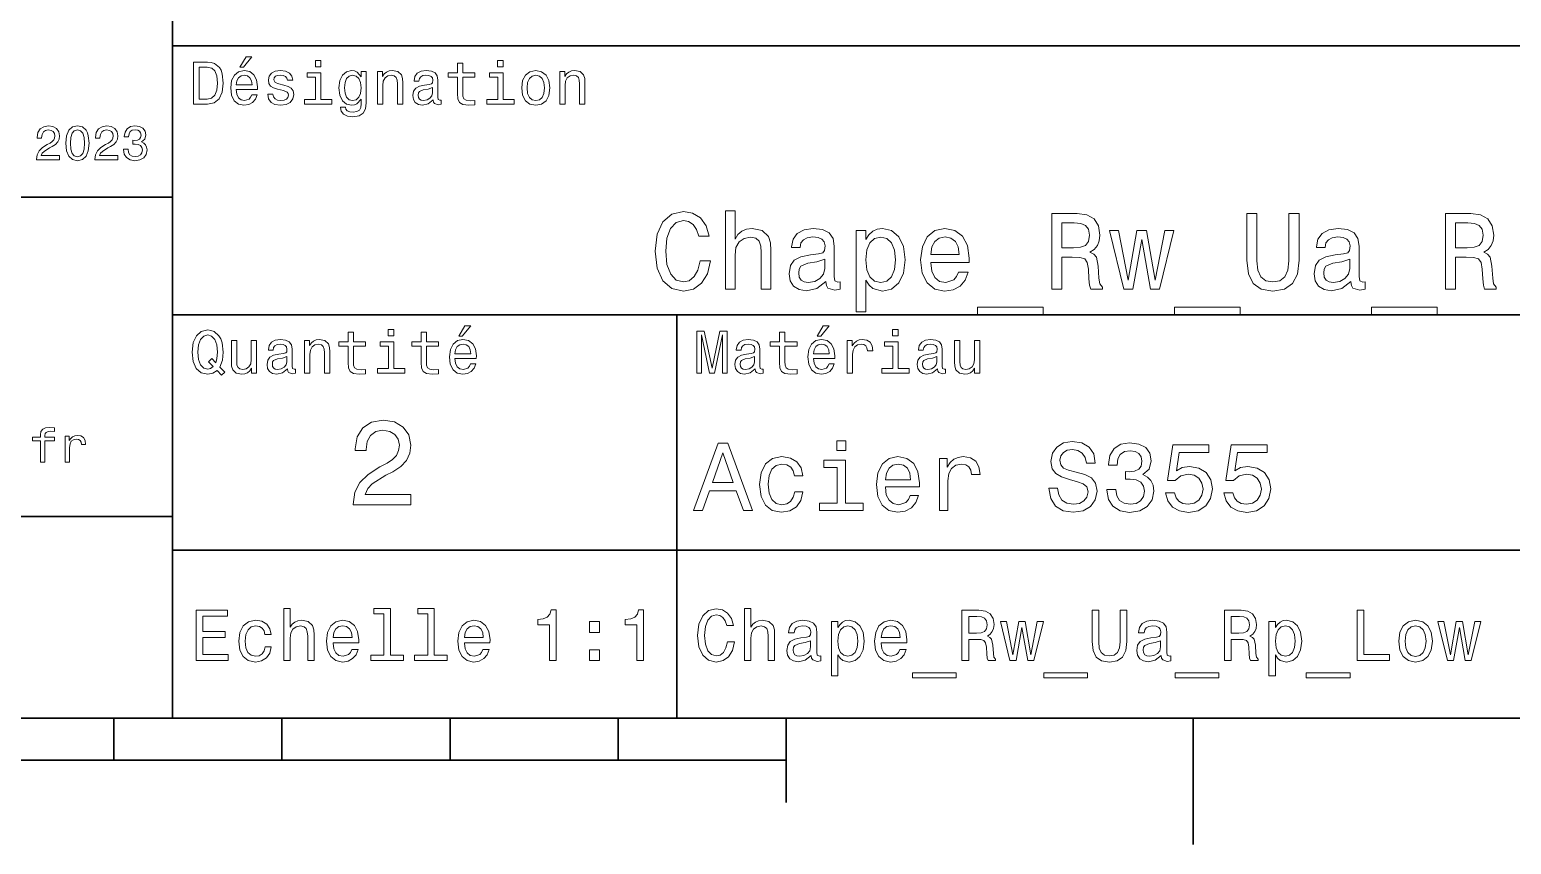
# Model space of a CAD drawing. Extents: x 0 to 297, y 0 to 210.
# Drawn here: x 153.5 to 241.6, y 2.5 to 51 of the extents above; entities that cross this region are included whole.
import ezdxf

# ---------------------------------------------------------------- set-up
doc = ezdxf.new("R2010")
doc.units = 0

msp = doc.modelspace()

# ---------------------------------------------------------------- linework, layer by layer
at = {"color": 7, "lineweight": 35}
for p, q in [((162, 10), (162, 70)), ((162, 50), (287, 50)), ((97, 41), (162, 41)), ((162, 34), (287, 34)), ((97, 22), (162, 22)), ((162, 20), (287, 20)), ((10, 10), (287, 10)), ((97, 10), (287, 10)), ((98.5, 7.5), (198.5, 7.5))]:
    msp.add_line(p, q, dxfattribs=at)
at = {"color": 7, "lineweight": 35, "ltscale": 0.35}
msp.add_line((192, 20), (192, 34), dxfattribs=at)
at = {"color": 7, "lineweight": 35, "ltscale": 0.25}
msp.add_line((192, 10), (192, 20), dxfattribs=at)
at = {"color": 7, "lineweight": 35, "ltscale": 0.0625}
for p, q in [((158.5, 10), (158.5, 7.5)), ((168.5, 10), (168.5, 7.5)), ((178.5, 10), (178.5, 7.5)), ((188.5, 10), (188.5, 7.5))]:
    msp.add_line(p, q, dxfattribs=at)
at = {"color": 7, "lineweight": 35, "ltscale": 0.125}
msp.add_line((198.5, 10), (198.5, 5), dxfattribs=at)
at = {"color": 7, "lineweight": 35, "ltscale": 0.1875}
msp.add_line((222.699997, 10), (222.699997, 2.5), dxfattribs=at)
at = {"color": 7, "lineweight": 13}
for points in [[(164.080688, 49.030979), (163.248566, 49.030979), (163.248566, 46.530979), (164.080688, 46.530979), (164.473343, 46.610229), (164.765137, 46.851585), (164.945251, 47.244236), (165.010086, 47.780979), (164.952454, 48.328529), (164.880402, 48.544666), (164.779541, 48.717579), (164.487747, 48.951729), (164.296829, 49.009365)], [(164.055481, 48.731987), (164.329254, 48.677952), (164.516571, 48.512245), (164.628235, 48.216858), (164.664261, 47.780979), (164.624634, 47.359509), (164.51297, 47.064121), (164.322052, 46.887608), (164.055481, 46.829971), (163.583572, 46.829971), (163.583572, 48.731987)], [(165.784576, 47.406338), (167.052597, 47.406338), (167.056198, 47.554035), (166.998566, 47.9683), (166.840057, 48.278099), (166.587891, 48.465416), (166.252884, 48.533859), (165.925079, 48.461815), (165.672913, 48.260086), (165.510803, 47.932278), (165.453171, 47.5), (165.507202, 47.056915), (165.669312, 46.732708), (165.917862, 46.530979), (166.242081, 46.462536), (166.523056, 46.509365), (166.753601, 46.631844), (166.922913, 46.826366), (167.020172, 47.085735), (166.706772, 47.085735), (166.641937, 46.941643), (166.548264, 46.833572), (166.281708, 46.747116), (166.07637, 46.786743), (165.921463, 46.912823), (165.820602, 47.118156), (165.784576, 47.395531)], [(166.004318, 48.728386), (166.216858, 48.728386), (166.717575, 49.340778), (166.364548, 49.340778)], [(168.623199, 47.658501), (168.317001, 47.730545), (168.090057, 47.8134), (168.014404, 47.982708), (168.036026, 48.101585), (168.111664, 48.188038), (168.234146, 48.242073), (168.41066, 48.263687), (168.579971, 48.242073), (168.713257, 48.177231), (168.799713, 48.079971), (168.835739, 47.950287), (169.145538, 47.950287), (169.145538, 47.957493), (169.091492, 48.191643), (168.943802, 48.375359), (168.713257, 48.490635), (168.41066, 48.533859), (168.104462, 48.490635), (167.881119, 48.371758), (167.740631, 48.195244), (167.697403, 47.971901), (167.729828, 47.755764), (167.830688, 47.604465), (167.996399, 47.496399), (168.237747, 47.42075), (168.590775, 47.334293), (168.806915, 47.244236), (168.864548, 47.172188), (168.886169, 47.064121), (168.853745, 46.930836), (168.767288, 46.829971), (168.626801, 46.765129), (168.439484, 46.743515), (168.241348, 46.765129), (168.09726, 46.840778), (168, 46.963257), (167.960373, 47.132565), (167.654175, 47.132565), (167.704605, 46.844379), (167.85231, 46.635445), (168.086456, 46.509365), (168.41066, 46.462536), (168.749283, 46.509365), (168.997833, 46.635445), (169.149139, 46.837173), (169.203171, 47.100143), (169.163544, 47.327087), (169.05188, 47.481987), (168.868149, 47.582851)], [(170.824203, 49.117435), (170.489197, 49.117435), (170.489197, 48.757202), (170.824203, 48.757202)], [(173.518738, 46.617435), (173.518738, 48.465416), (173.216141, 48.465416), (173.216141, 48.152016), (172.967575, 48.4366), (172.816284, 48.508644), (172.646973, 48.533859), (172.340775, 48.461815), (172.103027, 48.260086), (171.94812, 47.935879), (171.894089, 47.5), (171.94812, 47.060516), (172.103027, 46.736309), (172.340775, 46.530979), (172.646973, 46.462536), (172.819885, 46.487751), (172.963974, 46.552593), (173.216141, 46.826366), (173.216141, 46.552593), (173.187317, 46.336456), (173.108063, 46.181557), (172.956772, 46.091499), (172.729828, 46.059078), (172.531708, 46.080692), (172.391205, 46.134727), (172.30835, 46.228386), (172.283142, 46.354465), (171.976944, 46.354465), (171.976944, 46.340057), (172.023773, 46.109509), (172.167862, 45.9366), (172.398407, 45.824928), (172.711823, 45.785301), (173.086456, 45.839336), (173.335022, 45.990635), (173.47551, 46.253601)], [(174.181549, 46.530979), (174.498566, 46.530979), (174.498566, 47.647694), (174.530975, 47.903458), (174.635452, 48.090778), (174.797546, 48.206051), (175.013687, 48.249279), (175.1866, 48.213257), (175.294662, 48.115993), (175.348709, 47.953888), (175.366714, 47.737751), (175.366714, 46.530979), (175.683716, 46.530979), (175.683716, 47.802593), (175.669312, 48.058357), (175.604462, 48.270893), (175.391937, 48.465416), (175.060516, 48.533859), (174.876801, 48.508644), (174.721909, 48.440201), (174.588623, 48.324928), (174.484146, 48.170029), (174.484146, 48.465416), (174.181549, 48.465416)], [(177.499283, 46.783142), (177.499283, 46.772335), (177.517288, 46.649857), (177.57132, 46.5634), (177.798264, 46.494957), (177.974777, 46.523773), (177.974777, 46.76873), (177.899139, 46.757923), (177.798264, 46.804756), (177.780258, 46.948845), (177.780258, 47.950287), (177.73703, 48.206051), (177.610947, 48.386166), (177.391205, 48.494236), (177.081406, 48.533859), (176.778824, 48.490635), (176.555481, 48.368156), (176.414978, 48.177231), (176.368149, 47.925072), (176.368149, 47.903458), (176.65274, 47.903458), (176.677948, 48.054756), (176.757202, 48.162823), (176.886887, 48.227665), (177.070602, 48.25288), (177.247116, 48.234871), (177.373199, 48.180836), (177.448853, 48.087173), (177.47406, 47.957493), (177.459656, 47.806194), (177.402023, 47.730545), (177.257919, 47.694523), (176.987747, 47.665707), (176.677948, 47.600864), (176.458206, 47.485592), (176.328537, 47.305473), (176.28891, 47.038906), (176.324921, 46.801151), (176.4366, 46.624638), (176.616714, 46.512966), (176.86528, 46.473343), (177.200287, 46.548992)], [(178.943802, 48.130402), (178.943802, 47.161381), (178.965424, 46.84798), (179.066284, 46.631844), (179.268005, 46.505764), (179.610229, 46.462536), (179.984863, 46.480545), (179.984863, 46.754322), (179.71109, 46.732708), (179.46254, 46.761528), (179.329254, 46.851585), (179.271606, 47.00288), (179.260803, 47.215416), (179.260803, 48.130402), (179.984863, 48.130402), (179.984863, 48.400574), (179.260803, 48.400574), (179.260803, 48.966137), (178.943802, 48.966137), (178.943802, 48.400574), (178.396255, 48.400574), (178.396255, 48.130402)], [(181.667145, 49.117435), (181.332138, 49.117435), (181.332138, 48.757202), (181.667145, 48.757202)], [(182.762253, 47.496399), (182.819885, 47.056915), (182.985596, 46.732708), (183.248566, 46.530979), (183.601593, 46.462536), (183.951004, 46.530979), (184.213974, 46.729107), (184.379684, 47.053314), (184.440918, 47.496399), (184.379684, 47.935879), (184.213974, 48.263687), (183.951004, 48.461815), (183.601593, 48.533859), (183.248566, 48.461815), (182.985596, 48.260086), (182.819885, 47.935879)], [(185.024506, 46.530979), (185.341492, 46.530979), (185.341492, 47.647694), (185.373917, 47.903458), (185.478394, 48.090778), (185.640488, 48.206051), (185.856628, 48.249279), (186.029541, 48.213257), (186.137604, 48.115993), (186.19165, 47.953888), (186.209656, 47.737751), (186.209656, 46.530979), (186.526657, 46.530979), (186.526657, 47.802593), (186.512253, 48.058357), (186.447403, 48.270893), (186.234879, 48.465416), (185.903458, 48.533859), (185.719742, 48.508644), (185.56485, 48.440201), (185.431564, 48.324928), (185.327087, 48.170029), (185.327087, 48.465416), (185.024506, 48.465416)], [(165.784576, 47.672909), (165.824203, 47.921471), (165.921463, 48.105186), (166.069168, 48.216858), (166.263687, 48.256485), (166.454605, 48.216858), (166.60231, 48.105186), (166.692368, 47.921471), (166.724777, 47.672909)], [(170.8134, 46.79755), (170.8134, 48.400574), (169.999283, 48.400574), (169.999283, 48.130402), (170.496399, 48.130402), (170.496399, 46.79755), (169.847977, 46.79755), (169.847977, 46.530979), (171.469025, 46.530979), (171.469025, 46.79755)], [(172.221909, 47.5), (172.254318, 47.820606), (172.351593, 48.058357), (172.502884, 48.198845), (172.704605, 48.249279), (172.917145, 48.198845), (173.075653, 48.058357), (173.172913, 47.820606), (173.208939, 47.5), (173.172913, 47.172188), (173.075653, 46.938038), (172.917145, 46.793949), (172.704605, 46.747116), (172.502884, 46.793949), (172.351593, 46.938038), (172.254318, 47.175793)], [(181.656342, 46.79755), (181.656342, 48.400574), (180.842224, 48.400574), (180.842224, 48.130402), (181.33934, 48.130402), (181.33934, 46.79755), (180.690918, 46.79755), (180.690918, 46.530979), (182.311966, 46.530979), (182.311966, 46.79755)], [(183.086456, 47.5), (183.118881, 47.824207), (183.219742, 48.058357), (183.381851, 48.20245), (183.601593, 48.25288), (183.817719, 48.20245), (183.979828, 48.061958), (184.080688, 47.824207), (184.116714, 47.5), (184.080688, 47.172188), (183.979828, 46.934437), (183.817719, 46.790344), (183.601593, 46.743515), (183.381851, 46.790344), (183.219742, 46.934437), (183.118881, 47.172188)], [(177.463257, 47.208214), (177.420029, 47.020893), (177.304749, 46.876801), (177.131851, 46.783142), (176.919312, 46.750721), (176.782425, 46.76873), (176.68515, 46.826366), (176.623917, 46.927231), (176.605911, 47.067722), (176.620316, 47.193802), (176.677948, 47.283859), (176.908508, 47.384727), (177.200287, 47.427952), (177.463257, 47.514408)], [(153.899139, 43.224785), (155.273773, 43.224785), (155.273773, 43.472622), (154.187317, 43.472622), (154.247849, 43.60807), (154.351593, 43.720463), (154.671478, 43.925072), (154.841507, 44.011528), (155.031708, 44.135448), (155.167145, 44.279541), (155.244965, 44.44957), (155.273773, 44.642651), (155.224792, 44.884727), (155.08934, 45.074928), (154.881851, 45.195965), (154.613831, 45.239193), (154.337173, 45.190201), (154.126801, 45.054756), (153.991364, 44.838619), (153.945251, 44.553314), (153.945251, 44.51297), (154.207504, 44.51297), (154.207504, 44.536022), (154.233429, 44.731991), (154.311249, 44.876083), (154.435165, 44.9683), (154.599426, 45), (154.766571, 44.971184), (154.890488, 44.899136), (154.971191, 44.786743), (155, 44.645535), (154.979828, 44.51297), (154.925079, 44.400578), (154.832855, 44.302593), (154.706055, 44.216141), (154.536026, 44.12392), (154.253601, 43.945248), (154.054764, 43.755043), (153.9366, 43.524498), (153.899139, 43.233429)], [(155.642654, 44.201729), (155.685883, 43.749279), (155.821335, 43.426514), (156.037476, 43.230549), (156.337173, 43.167149), (156.634003, 43.230549), (156.850143, 43.426514), (156.982712, 43.749279), (157.028824, 44.201729), (156.982712, 44.651299), (156.927963, 44.829971), (156.850143, 44.976948), (156.634003, 45.172913), (156.337173, 45.239193), (156.037476, 45.172913), (155.821335, 44.974064), (155.685883, 44.651299)], [(155.919312, 44.201729), (155.942368, 44.550434), (156.01442, 44.801155), (156.144104, 44.948128), (156.337173, 45), (156.527374, 44.948128), (156.657059, 44.801155), (156.729111, 44.550434), (156.752167, 44.201729), (156.729111, 43.850143), (156.657059, 43.599426), (156.527374, 43.45245), (156.337173, 43.403458), (156.144104, 43.45245), (156.01442, 43.599426), (155.942368, 43.850143)], [(157.368881, 43.224785), (158.743515, 43.224785), (158.743515, 43.472622), (157.657059, 43.472622), (157.71759, 43.60807), (157.821335, 43.720463), (158.14122, 43.925072), (158.311249, 44.011528), (158.50145, 44.135448), (158.636887, 44.279541), (158.714706, 44.44957), (158.743515, 44.642651), (158.694534, 44.884727), (158.559082, 45.074928), (158.351593, 45.195965), (158.083572, 45.239193), (157.806915, 45.190201), (157.596542, 45.054756), (157.461105, 44.838619), (157.414993, 44.553314), (157.414993, 44.51297), (157.677231, 44.51297), (157.677231, 44.536022), (157.703171, 44.731991), (157.780991, 44.876083), (157.904907, 44.9683), (158.069168, 45), (158.236313, 44.971184), (158.360229, 44.899136), (158.440918, 44.786743), (158.469742, 44.645535), (158.44957, 44.51297), (158.394821, 44.400578), (158.302597, 44.302593), (158.175797, 44.216141), (158.005768, 44.12392), (157.723343, 43.945248), (157.524506, 43.755043), (157.406342, 43.524498), (157.368881, 43.233429)], [(159.080688, 43.853027), (159.080688, 43.832855), (159.126801, 43.556198), (159.262253, 43.348705), (159.47551, 43.216141), (159.757935, 43.167149), (160.057648, 43.216141), (160.282425, 43.342941), (160.426514, 43.54467), (160.478394, 43.804035), (160.455338, 43.974064), (160.391937, 44.112392), (160.288193, 44.219021), (160.149857, 44.296829), (160.337173, 44.45245), (160.403458, 44.700291), (160.360229, 44.925072), (160.236313, 45.0951), (160.034592, 45.201729), (159.757935, 45.239193), (159.498566, 45.193085), (159.299713, 45.066284), (159.170029, 44.864555), (159.126801, 44.596542), (159.126801, 44.57637), (159.383286, 44.57637), (159.406342, 44.760807), (159.481277, 44.893372), (159.60231, 44.974064), (159.772339, 45.002884), (159.922195, 44.979828), (160.031708, 44.919308), (160.097992, 44.821327), (160.123917, 44.688763), (160.097992, 44.54755), (160.028824, 44.45245), (159.907776, 44.394814), (159.743515, 44.377522), (159.631134, 44.380405), (159.631134, 44.15274), (159.772339, 44.158501), (159.953888, 44.132565), (160.08934, 44.0634), (160.170029, 43.951008), (160.198853, 43.804035), (160.167145, 43.63689), (160.083572, 43.51297), (159.951019, 43.435158), (159.775223, 43.409222), (159.593658, 43.438042), (159.46109, 43.524498), (159.377533, 43.662827), (159.345825, 43.853027)], [(193.371048, 37.203171), (193.241364, 36.658501), (193.02739, 36.269451), (192.729111, 36.029537), (192.378967, 35.951729), (191.957504, 36.068443), (191.626801, 36.418587), (191.406342, 36.989193), (191.335022, 37.780258), (191.406342, 38.564842), (191.620316, 39.14193), (191.951019, 39.492073), (192.378967, 39.615273), (192.690201, 39.55043), (192.956055, 39.368874), (193.163544, 39.077087), (193.306198, 38.675072), (193.922195, 38.675072), (193.727676, 39.291065), (193.390488, 39.757923), (192.930115, 40.049709), (192.378967, 40.153458), (191.69165, 39.991352), (191.166428, 39.537464), (190.829254, 38.791786), (190.71254, 37.780258), (190.829254, 36.76873), (191.166428, 36.023052), (191.69165, 35.562679), (192.378967, 35.407059), (192.981995, 35.530258), (193.468307, 35.873917), (193.811966, 36.438038), (193.993515, 37.203171)], [(194.881851, 35.530258), (195.452454, 35.530258), (195.452454, 37.540344), (195.510818, 38.000721), (195.698853, 38.337894), (195.990646, 38.545387), (196.379684, 38.623199), (196.690933, 38.558357), (196.885452, 38.383286), (196.982712, 38.091499), (197.015137, 37.70245), (197.015137, 35.530258), (197.585739, 35.530258), (197.585739, 37.819164), (197.559799, 38.279537), (197.443085, 38.662102), (197.060516, 39.012245), (196.463989, 39.135445), (196.139771, 39.090057), (195.860962, 38.966858), (195.627533, 38.772331), (195.452454, 38.506485), (195.452454, 40.185879), (194.881851, 40.185879)], [(214.295395, 35.530258), (214.898422, 35.530258), (214.898422, 37.430115), (215.51442, 37.430115), (215.968307, 37.41066), (216.253601, 37.319885), (216.409225, 37.105907), (216.474075, 36.723343), (216.506485, 36.139767), (216.545395, 35.757202), (216.623199, 35.530258), (217.304047, 35.530258), (217.304047, 35.653458), (217.154907, 35.835014), (217.103027, 36.172188), (217.057648, 36.898415), (216.947418, 37.4366), (216.798279, 37.605186), (216.56485, 37.728386), (216.824219, 37.890488), (217.005768, 38.117435), (217.122482, 38.402737), (217.161392, 38.746395), (217.070618, 39.291065), (216.811249, 39.699566), (216.383286, 39.945965), (215.799713, 40.030258), (214.295395, 40.030258)], [(225.902023, 37.242073), (225.992798, 36.431557), (226.278107, 35.854465), (226.757935, 35.523773), (227.451736, 35.407059), (228.139053, 35.523773), (228.618881, 35.854465), (228.904175, 36.425072), (229.00145, 37.242073), (229.00145, 40.030258), (228.398422, 40.030258), (228.398422, 37.209652), (228.340057, 36.658501), (228.164993, 36.262966), (227.866714, 36.029537), (227.451736, 35.951729), (227.023773, 36.029537), (226.72551, 36.262966), (226.550446, 36.652016), (226.498566, 37.209652), (226.498566, 40.030258), (225.902023, 40.030258)], [(237.716141, 35.530258), (238.319168, 35.530258), (238.319168, 37.430115), (238.935165, 37.430115), (239.389053, 37.41066), (239.674347, 37.319885), (239.829971, 37.105907), (239.894806, 36.723343), (239.927231, 36.139767), (239.966141, 35.757202), (240.043945, 35.530258), (240.724792, 35.530258), (240.724792, 35.653458), (240.575653, 35.835014), (240.523773, 36.172188), (240.478394, 36.898415), (240.368164, 37.4366), (240.219025, 37.605186), (239.985596, 37.728386), (240.244965, 37.890488), (240.426514, 38.117435), (240.543228, 38.402737), (240.582138, 38.746395), (240.491364, 39.291065), (240.231995, 39.699566), (239.804031, 39.945965), (239.220459, 40.030258), (237.716141, 40.030258)], [(200.85376, 35.98415), (200.85376, 35.964695), (200.886169, 35.744236), (200.983429, 35.588615), (201.391937, 35.465416), (201.709656, 35.517288), (201.709656, 35.958214), (201.573486, 35.938759), (201.391937, 36.023052), (201.359512, 36.282421), (201.359512, 38.085014), (201.281708, 38.545387), (201.054764, 38.869595), (200.659225, 39.064121), (200.101593, 39.135445), (199.556915, 39.057636), (199.154907, 38.837173), (198.902023, 38.493515), (198.817734, 38.039623), (198.817734, 38.000721), (199.329971, 38.000721), (199.375366, 38.273052), (199.518021, 38.467579), (199.75145, 38.584293), (200.082138, 38.629681), (200.399857, 38.59726), (200.626801, 38.5), (200.76297, 38.331409), (200.808365, 38.09798), (200.782425, 37.825645), (200.67868, 37.68948), (200.419312, 37.624638), (199.932999, 37.572765), (199.375366, 37.456051), (198.979828, 37.248558), (198.746399, 36.924351), (198.675079, 36.444523), (198.739914, 36.016571), (198.940933, 35.698845), (199.265137, 35.497837), (199.71254, 35.426514), (200.315567, 35.562679)], [(203.226944, 38.474064), (203.226944, 39.012245), (202.656342, 39.012245), (202.656342, 34.181557), (203.226944, 34.181557), (203.226944, 36.061958), (203.427963, 35.757202), (203.654907, 35.556194), (204.22551, 35.407059), (204.770172, 35.530258), (205.198135, 35.899857), (205.476944, 36.483429), (205.580704, 37.274494), (205.476944, 38.059078), (205.198135, 38.642651), (204.770172, 39.005764), (204.22551, 39.135445), (203.914276, 39.096542), (203.648422, 38.973343), (203.421478, 38.76585)], [(207.091507, 37.105907), (209.373932, 37.105907), (209.380402, 37.371758), (209.276657, 38.117435), (208.991364, 38.675072), (208.537476, 39.012245), (207.934448, 39.135445), (207.344391, 39.005764), (206.890503, 38.642651), (206.598709, 38.052593), (206.494965, 37.274494), (206.592224, 36.476944), (206.884018, 35.893372), (207.331421, 35.530258), (207.914993, 35.407059), (208.420761, 35.491352), (208.835739, 35.711815), (209.140503, 36.061958), (209.315567, 36.528816), (208.75145, 36.528816), (208.634735, 36.269451), (208.466141, 36.074928), (207.986313, 35.919308), (207.616714, 35.990631), (207.337906, 36.217579), (207.156342, 36.587173), (207.091507, 37.086452)], [(215.631134, 39.479107), (216.026657, 39.440201), (216.305481, 39.317001), (216.48056, 39.090057), (216.53891, 38.733429), (216.474075, 38.357346), (216.298996, 38.130402), (216.000732, 38.013687), (215.592224, 37.981266), (214.898422, 37.981266), (214.898422, 39.479107)], [(219.126083, 35.530258), (219.644821, 38.48703), (220.163544, 35.530258), (220.708221, 35.530258), (221.564133, 39.012245), (221.01297, 39.012245), (220.435883, 36.055473), (219.92363, 39.012245), (219.359512, 39.012245), (218.84726, 36.055473), (218.270172, 39.012245), (217.72551, 39.012245), (218.581421, 35.530258)], [(232.081421, 35.98415), (232.081421, 35.964695), (232.113831, 35.744236), (232.21109, 35.588615), (232.619598, 35.465416), (232.937317, 35.517288), (232.937317, 35.958214), (232.801147, 35.938759), (232.619598, 36.023052), (232.587173, 36.282421), (232.587173, 38.085014), (232.509369, 38.545387), (232.282425, 38.869595), (231.886887, 39.064121), (231.329254, 39.135445), (230.784576, 39.057636), (230.382568, 38.837173), (230.129684, 38.493515), (230.045395, 38.039623), (230.045395, 38.000721), (230.557648, 38.000721), (230.603027, 38.273052), (230.745682, 38.467579), (230.979111, 38.584293), (231.309799, 38.629681), (231.627533, 38.59726), (231.854462, 38.5), (231.990631, 38.331409), (232.036026, 38.09798), (232.010086, 37.825645), (231.906342, 37.68948), (231.646973, 37.624638), (231.160675, 37.572765), (230.603027, 37.456051), (230.207489, 37.248558), (229.97406, 36.924351), (229.90274, 36.444523), (229.96759, 36.016571), (230.168594, 35.698845), (230.492798, 35.497837), (230.940201, 35.426514), (231.543228, 35.562679)], [(239.05188, 39.479107), (239.447403, 39.440201), (239.726227, 39.317001), (239.901306, 39.090057), (239.959656, 38.733429), (239.894806, 38.357346), (239.719742, 38.130402), (239.421478, 38.013687), (239.01297, 37.981266), (238.319168, 37.981266), (238.319168, 39.479107)], [(204.12825, 35.919308), (203.745682, 36.003601), (203.466858, 36.262966), (203.291794, 36.684437), (203.233429, 37.274494), (203.291794, 37.858067), (203.466858, 38.279537), (203.745682, 38.532421), (204.12825, 38.623199), (204.478394, 38.532421), (204.757202, 38.273052), (204.932281, 37.851585), (204.997131, 37.274494), (204.932281, 36.690922), (204.757202, 36.262966), (204.478394, 36.003601)], [(207.091507, 37.585735), (207.162827, 38.033138), (207.337906, 38.363831), (207.60376, 38.564842), (207.953888, 38.636166), (208.297562, 38.564842), (208.5634, 38.363831), (208.72551, 38.033138), (208.783875, 37.585735)], [(200.78891, 36.749279), (200.711105, 36.412102), (200.503601, 36.152737), (200.192368, 35.98415), (199.809799, 35.925793), (199.5634, 35.958214), (199.388336, 36.061958), (199.278107, 36.243515), (199.245682, 36.496395), (199.271622, 36.723343), (199.375366, 36.885445), (199.790344, 37.067001), (200.315567, 37.14481), (200.78891, 37.30043)], [(232.016571, 36.749279), (231.938766, 36.412102), (231.731262, 36.152737), (231.420029, 35.98415), (231.037476, 35.925793), (230.791077, 35.958214), (230.615997, 36.061958), (230.505768, 36.243515), (230.473343, 36.496395), (230.499283, 36.723343), (230.603027, 36.885445), (231.018005, 37.067001), (231.543228, 37.14481), (232.016571, 37.30043)], [(209.886169, 34.453888), (209.886169, 34), (213.789627, 34), (213.789627, 34.453888)], [(221.596542, 34.453888), (221.596542, 34), (225.5, 34), (225.5, 34.453888)], [(233.306915, 34.453888), (233.306915, 34), (237.210373, 34), (237.210373, 34.453888)], [(164.642654, 30.685879), (164.916428, 30.401297), (165.107346, 30.592218), (164.811966, 30.894812), (164.963257, 31.305475), (165.010086, 31.780979), (164.941635, 32.339336), (164.862396, 32.56628), (164.757919, 32.753601), (164.46254, 33.009365), (164.282425, 33.074207), (164.08429, 33.099422), (163.702454, 33.009365), (163.41066, 32.757202), (163.223343, 32.342937), (163.158508, 31.780979), (163.223343, 31.219019), (163.407059, 30.804754), (163.698853, 30.54899), (164.08429, 30.462536), (164.39769, 30.520172)], [(164.41571, 30.916426), (164.260803, 30.801151), (164.08429, 30.765129), (163.850143, 30.829971), (163.666428, 31.024494), (163.543945, 31.341497), (163.504318, 31.780979), (163.543945, 32.216858), (163.662827, 32.537464), (163.846542, 32.731987), (164.08429, 32.80043), (164.318451, 32.731987), (164.502167, 32.533859), (164.621033, 32.213257), (164.664261, 31.780979), (164.631851, 31.40634), (164.5634, 31.150576), (164.329254, 31.395533), (164.13472, 31.211815)], [(172.438034, 32.130402), (172.438034, 31.161383), (172.459656, 30.847982), (172.560516, 30.631844), (172.762253, 30.505762), (173.104462, 30.462536), (173.479111, 30.480547), (173.479111, 30.754322), (173.205338, 30.732708), (172.956772, 30.761526), (172.823486, 30.851583), (172.765854, 31.002882), (172.755035, 31.215418), (172.755035, 32.130402), (173.479111, 32.130402), (173.479111, 32.400574), (172.755035, 32.400574), (172.755035, 32.966137), (172.438034, 32.966137), (172.438034, 32.400574), (171.890488, 32.400574), (171.890488, 32.130402)], [(175.161377, 33.117435), (174.82637, 33.117435), (174.82637, 32.757202), (175.161377, 32.757202)], [(176.775223, 32.130402), (176.775223, 31.161383), (176.796829, 30.847982), (176.89769, 30.631844), (177.099426, 30.505762), (177.44165, 30.462536), (177.816284, 30.480547), (177.816284, 30.754322), (177.542511, 30.732708), (177.293945, 30.761526), (177.16066, 30.851583), (177.103027, 31.002882), (177.092224, 31.215418), (177.092224, 32.130402), (177.816284, 32.130402), (177.816284, 32.400574), (177.092224, 32.400574), (177.092224, 32.966137), (176.775223, 32.966137), (176.775223, 32.400574), (176.227661, 32.400574), (176.227661, 32.130402)], [(179.015854, 32.728386), (179.228394, 32.728386), (179.729111, 33.340778), (179.376083, 33.340778)], [(193.183716, 30.530979), (193.46109, 30.530979), (193.46109, 32.80043), (193.929398, 30.530979), (194.239197, 30.530979), (194.703888, 32.80043), (194.703888, 30.530979), (194.984863, 30.530979), (194.984863, 33.030979), (194.545395, 33.030979), (194.08429, 30.826368), (193.626801, 33.030979), (193.183716, 33.030979)], [(198.100861, 32.130402), (198.100861, 31.161383), (198.122482, 30.847982), (198.223343, 30.631844), (198.425079, 30.505762), (198.767288, 30.462536), (199.141937, 30.480547), (199.141937, 30.754322), (198.868149, 30.732708), (198.619598, 30.761526), (198.486313, 30.851583), (198.42868, 31.002882), (198.417862, 31.215418), (198.417862, 32.130402), (199.141937, 32.130402), (199.141937, 32.400574), (198.417862, 32.400574), (198.417862, 32.966137), (198.100861, 32.966137), (198.100861, 32.400574), (197.553314, 32.400574), (197.553314, 32.130402)], [(200.341492, 32.728386), (200.554031, 32.728386), (201.054749, 33.340778), (200.701736, 33.340778)], [(205.161377, 33.117435), (204.82637, 33.117435), (204.82637, 32.757202), (205.161377, 32.757202)], [(166.998566, 32.465416), (166.681549, 32.465416), (166.681549, 31.348703), (166.645538, 31.089336), (166.541061, 30.902016), (166.378967, 30.786743), (166.166428, 30.750719), (165.997116, 30.779539), (165.889053, 30.865993), (165.827805, 31.013687), (165.8134, 31.222622), (165.8134, 32.465416), (165.496399, 32.465416), (165.496399, 31.193804), (165.507202, 30.93804), (165.575653, 30.725504), (165.784576, 30.530979), (166.119598, 30.462536), (166.299713, 30.487751), (166.454605, 30.552593), (166.587891, 30.664265), (166.695969, 30.826368), (166.695969, 30.530979), (166.998566, 30.530979)], [(168.824921, 30.78314), (168.824921, 30.772333), (168.842941, 30.649855), (168.896973, 30.5634), (169.123917, 30.494957), (169.30043, 30.523775), (169.30043, 30.768732), (169.224777, 30.757925), (169.123917, 30.804754), (169.105911, 30.948847), (169.105911, 31.950287), (169.062683, 32.206051), (168.9366, 32.386166), (168.716858, 32.494236), (168.407059, 32.533859), (168.104462, 32.490635), (167.881119, 32.368156), (167.740631, 32.177231), (167.693802, 31.925072), (167.693802, 31.903458), (167.978394, 31.903458), (168.003601, 32.054756), (168.082855, 32.162823), (168.21254, 32.227665), (168.396255, 32.25288), (168.572769, 32.234871), (168.698853, 32.180836), (168.77449, 32.087173), (168.799713, 31.957493), (168.785309, 31.806194), (168.727661, 31.730547), (168.583572, 31.694523), (168.3134, 31.665705), (168.003601, 31.600864), (167.783859, 31.48559), (167.654175, 31.305475), (167.614548, 31.038904), (167.650574, 30.801151), (167.762253, 30.62464), (167.942368, 30.512968), (168.190918, 30.473343), (168.52594, 30.54899)], [(169.844376, 30.530979), (170.161377, 30.530979), (170.161377, 31.647694), (170.193802, 31.903458), (170.298279, 32.090778), (170.460373, 32.206051), (170.676514, 32.249279), (170.849426, 32.213257), (170.957489, 32.115993), (171.011536, 31.95389), (171.029541, 31.737751), (171.029541, 30.530979), (171.346542, 30.530979), (171.346542, 31.802593), (171.332138, 32.058357), (171.267288, 32.270893), (171.054749, 32.465416), (170.723343, 32.533859), (170.539627, 32.508644), (170.38472, 32.440201), (170.251434, 32.324928), (170.146973, 32.170029), (170.146973, 32.465416), (169.844376, 32.465416)], [(175.150574, 30.79755), (175.150574, 32.400574), (174.336456, 32.400574), (174.336456, 32.130402), (174.833572, 32.130402), (174.833572, 30.79755), (174.185165, 30.79755), (174.185165, 30.530979), (175.806198, 30.530979), (175.806198, 30.79755)], [(178.796112, 31.40634), (180.064117, 31.40634), (180.067719, 31.554033), (180.010086, 31.9683), (179.851593, 32.278099), (179.599426, 32.465416), (179.264404, 32.533859), (178.9366, 32.461815), (178.684433, 32.260086), (178.522339, 31.932276), (178.464691, 31.5), (178.518738, 31.056915), (178.680832, 30.732708), (178.929398, 30.530979), (179.253601, 30.462536), (179.534576, 30.509365), (179.765137, 30.631844), (179.934433, 30.826368), (180.031708, 31.085733), (179.718292, 31.085733), (179.653458, 30.941643), (179.559799, 30.833572), (179.293228, 30.747118), (179.087891, 30.786743), (178.932999, 30.912823), (178.832138, 31.118155), (178.796112, 31.395533)], [(178.796112, 31.672911), (178.835739, 31.921469), (178.932999, 32.105186), (179.080688, 32.216858), (179.275208, 32.256485), (179.466141, 32.216858), (179.613831, 32.105186), (179.703888, 31.921469), (179.736313, 31.672911)], [(196.656342, 30.78314), (196.656342, 30.772333), (196.674347, 30.649855), (196.728394, 30.5634), (196.955338, 30.494957), (197.131851, 30.523775), (197.131851, 30.768732), (197.056198, 30.757925), (196.955338, 30.804754), (196.937317, 30.948847), (196.937317, 31.950287), (196.894089, 32.206051), (196.768005, 32.386166), (196.548264, 32.494236), (196.23848, 32.533859), (195.935883, 32.490635), (195.71254, 32.368156), (195.572052, 32.177231), (195.525223, 31.925072), (195.525223, 31.903458), (195.809799, 31.903458), (195.835022, 32.054756), (195.914261, 32.162823), (196.043945, 32.227665), (196.227661, 32.25288), (196.404175, 32.234871), (196.530258, 32.180836), (196.605911, 32.087173), (196.631119, 31.957493), (196.616714, 31.806194), (196.559082, 31.730547), (196.414978, 31.694523), (196.144806, 31.665705), (195.835022, 31.600864), (195.61528, 31.48559), (195.485596, 31.305475), (195.445969, 31.038904), (195.481995, 30.801151), (195.593658, 30.62464), (195.773773, 30.512968), (196.022339, 30.473343), (196.357346, 30.54899)], [(200.121765, 31.40634), (201.389771, 31.40634), (201.393372, 31.554033), (201.335739, 31.9683), (201.177231, 32.278099), (200.925079, 32.465416), (200.590057, 32.533859), (200.262253, 32.461815), (200.010086, 32.260086), (199.847977, 31.932276), (199.790344, 31.5), (199.844376, 31.056915), (200.006485, 30.732708), (200.255051, 30.530979), (200.579254, 30.462536), (200.860229, 30.509365), (201.090775, 30.631844), (201.260086, 30.826368), (201.357346, 31.085733), (201.043945, 31.085733), (200.979111, 30.941643), (200.885452, 30.833572), (200.618881, 30.747118), (200.413544, 30.786743), (200.258652, 30.912823), (200.157776, 31.118155), (200.121765, 31.395533)], [(200.121765, 31.672911), (200.161377, 31.921469), (200.258652, 32.105186), (200.406342, 32.216858), (200.600861, 32.256485), (200.791794, 32.216858), (200.939484, 32.105186), (201.029541, 31.921469), (201.061966, 31.672911)], [(202.131851, 30.530979), (202.448853, 30.530979), (202.448853, 31.636887), (202.481262, 31.903458), (202.578537, 32.094379), (202.73703, 32.209652), (202.94957, 32.249279), (203.108063, 32.224064), (203.226944, 32.152016), (203.298996, 32.029537), (203.324203, 31.863832), (203.644806, 31.863832), (203.601593, 32.155621), (203.482712, 32.364552), (203.284576, 32.490635), (203.014404, 32.533859), (202.830688, 32.505043), (202.672195, 32.432995), (202.531708, 32.310516), (202.420029, 32.144814), (202.420029, 32.465416), (202.131851, 32.465416)], [(205.150574, 30.79755), (205.150574, 32.400574), (204.336456, 32.400574), (204.336456, 32.130402), (204.833572, 32.130402), (204.833572, 30.79755), (204.185165, 30.79755), (204.185165, 30.530979), (205.806198, 30.530979), (205.806198, 30.79755)], [(207.499283, 30.78314), (207.499283, 30.772333), (207.517288, 30.649855), (207.57132, 30.5634), (207.798264, 30.494957), (207.974777, 30.523775), (207.974777, 30.768732), (207.899139, 30.757925), (207.798264, 30.804754), (207.780258, 30.948847), (207.780258, 31.950287), (207.73703, 32.206051), (207.610947, 32.386166), (207.391205, 32.494236), (207.081406, 32.533859), (206.778824, 32.490635), (206.555481, 32.368156), (206.414978, 32.177231), (206.368149, 31.925072), (206.368149, 31.903458), (206.65274, 31.903458), (206.677948, 32.054756), (206.757202, 32.162823), (206.886887, 32.227665), (207.070602, 32.25288), (207.247116, 32.234871), (207.373199, 32.180836), (207.448853, 32.087173), (207.47406, 31.957493), (207.459656, 31.806194), (207.402023, 31.730547), (207.257919, 31.694523), (206.987747, 31.665705), (206.677948, 31.600864), (206.458206, 31.48559), (206.328537, 31.305475), (206.28891, 31.038904), (206.324921, 30.801151), (206.4366, 30.62464), (206.616714, 30.512968), (206.86528, 30.473343), (207.200287, 30.54899)], [(210.010086, 32.465416), (209.693085, 32.465416), (209.693085, 31.348703), (209.657059, 31.089336), (209.552597, 30.902016), (209.390488, 30.786743), (209.177948, 30.750719), (209.008636, 30.779539), (208.900574, 30.865993), (208.83934, 31.013687), (208.824921, 31.222622), (208.824921, 32.465416), (208.507919, 32.465416), (208.507919, 31.193804), (208.518738, 30.93804), (208.587173, 30.725504), (208.796112, 30.530979), (209.131119, 30.462536), (209.311234, 30.487751), (209.466141, 30.552593), (209.599426, 30.664265), (209.707489, 30.826368), (209.707489, 30.530979), (210.010086, 30.530979)], [(168.78891, 31.208212), (168.745682, 31.020893), (168.630402, 30.876801), (168.457489, 30.78314), (168.244965, 30.750719), (168.108063, 30.768732), (168.010803, 30.826368), (167.94957, 30.927233), (167.931549, 31.067722), (167.945969, 31.193804), (168.003601, 31.283861), (168.234146, 31.384726), (168.52594, 31.427954), (168.78891, 31.514408)], [(196.620316, 31.208212), (196.577087, 31.020893), (196.461823, 30.876801), (196.28891, 30.78314), (196.07637, 30.750719), (195.939484, 30.768732), (195.842224, 30.826368), (195.780975, 30.927233), (195.76297, 31.067722), (195.777374, 31.193804), (195.835022, 31.283861), (196.065567, 31.384726), (196.357346, 31.427954), (196.620316, 31.514408)], [(207.463257, 31.208212), (207.420029, 31.020893), (207.304749, 30.876801), (207.131851, 30.78314), (206.919312, 30.750719), (206.782425, 30.768732), (206.68515, 30.826368), (206.623917, 30.927233), (206.605911, 31.067722), (206.620316, 31.193804), (206.677948, 31.283861), (206.908508, 31.384726), (207.200287, 31.427954), (207.463257, 31.514408)], [(172.742065, 22.700289), (176.178665, 22.700289), (176.178665, 23.319885), (173.462524, 23.319885), (173.613831, 23.658503), (173.873199, 23.939482), (174.672897, 24.45101), (175.097977, 24.667147), (175.573486, 24.976946), (175.912094, 25.337177), (176.106628, 25.762249), (176.178665, 26.244957), (176.056183, 26.850143), (175.717575, 27.325649), (175.198837, 27.628242), (174.528809, 27.736313), (173.837173, 27.613834), (173.311234, 27.275217), (172.97261, 26.734871), (172.857346, 26.021614), (172.857346, 25.92075), (173.512955, 25.92075), (173.512955, 25.978386), (173.577805, 26.4683), (173.772324, 26.828531), (174.082123, 27.059078), (174.492783, 27.138329), (174.91066, 27.066282), (175.220459, 26.886168), (175.42218, 26.605188), (175.494232, 26.252163), (175.443802, 25.92075), (175.306915, 25.639771), (175.076355, 25.394814), (174.759354, 25.178675), (174.33429, 24.948128), (173.628235, 24.501442), (173.131119, 24.025938), (172.835724, 23.449568), (172.742065, 22.721903)], [(154.138336, 26.504324), (154.138336, 25.224785), (154.391937, 25.224785), (154.391937, 26.504324), (154.968307, 26.504324), (154.968307, 26.720463), (154.391937, 26.720463), (154.391937, 26.815563), (154.412109, 26.930836), (154.478394, 27.008646), (154.59079, 27.054756), (154.752167, 27.072046), (154.968307, 27.06052), (154.968307, 27.279539), (154.694534, 27.293949), (154.446701, 27.268013), (154.273788, 27.190203), (154.170044, 27.054756), (154.138336, 26.861671), (154.138336, 26.720463), (153.674362, 26.720463), (153.674362, 26.504324)], [(155.61673, 25.224785), (155.870331, 25.224785), (155.870331, 26.10951), (155.896271, 26.322767), (155.974075, 26.475506), (156.100876, 26.567724), (156.270905, 26.599424), (156.397705, 26.579252), (156.492798, 26.521614), (156.550446, 26.423632), (156.570618, 26.291067), (156.827103, 26.291067), (156.792511, 26.524496), (156.697418, 26.691643), (156.53891, 26.792507), (156.322784, 26.827091), (156.175812, 26.804035), (156.049011, 26.746399), (155.936615, 26.648417), (155.847275, 26.515852), (155.847275, 26.772335), (155.61673, 26.772335)], [(202.048996, 26.49856), (201.51297, 26.49856), (201.51297, 25.922192), (202.048996, 25.922192)], [(214.642654, 23.680117), (214.118149, 23.680117), (214.233429, 23.069164), (214.521606, 22.619596), (214.965424, 22.348703), (215.564835, 22.250721), (216.158508, 22.342941), (216.60231, 22.596542), (216.88472, 22.994238), (216.988464, 23.518732), (216.902023, 23.991356), (216.659943, 24.296831), (216.268005, 24.49856), (215.743515, 24.648417), (215.293945, 24.757925), (215, 24.884727), (214.832855, 25.069164), (214.780975, 25.357349), (214.832855, 25.616714), (214.982712, 25.812681), (215.213257, 25.945246), (215.530258, 25.991356), (215.853027, 25.933718), (216.106628, 25.778099), (216.273773, 25.518732), (216.354462, 25.167149), (216.878967, 25.167149), (216.878967, 25.178675), (216.786743, 25.720463), (216.515854, 26.12392), (216.08934, 26.377522), (215.51297, 26.463978), (214.994232, 26.377522), (214.590775, 26.135448), (214.331406, 25.760807), (214.239197, 25.276657), (214.314117, 24.844381), (214.533142, 24.550434), (214.878967, 24.354467), (215.351593, 24.204613), (215.818451, 24.072046), (216.170029, 23.945246), (216.383286, 23.760807), (216.458206, 23.461096), (216.389053, 23.155621), (216.210373, 22.925074), (215.939484, 22.780981), (215.587891, 22.734871), (215.195969, 22.798271), (214.896255, 22.98271), (214.706055, 23.282421)], [(192.982712, 22.360231), (193.51297, 22.360231), (193.933716, 23.536024), (195.530258, 23.536024), (195.951004, 22.360231), (196.492798, 22.360231), (195.028824, 26.365995), (194.440918, 26.365995)], [(194.118149, 24.025938), (194.734863, 25.789627), (195.351578, 24.025938)], [(198.982712, 24.429396), (199.484146, 24.429396), (199.380402, 24.890491), (199.132568, 25.253603), (198.746399, 25.478386), (198.244949, 25.564842), (197.69165, 25.449568), (197.270889, 25.126802), (197.005768, 24.602306), (196.913544, 23.899136), (197, 23.201731), (197.259369, 22.682999), (197.668594, 22.360231), (198.227661, 22.250721), (198.723343, 22.337177), (199.109512, 22.579252), (199.374634, 22.959656), (199.489914, 23.46686), (199.005768, 23.46686), (198.919312, 23.144093), (198.757919, 22.902018), (198.527374, 22.752163), (198.244949, 22.706053), (197.893372, 22.780981), (197.639771, 23.011528), (197.484146, 23.386168), (197.432281, 23.916428), (197.484146, 24.43516), (197.645538, 24.809799), (197.904892, 25.040346), (198.244949, 25.121038), (198.544662, 25.069164), (198.769455, 24.9366), (198.919312, 24.717581)], [(204.394806, 23.760807), (206.42363, 23.760807), (206.429398, 23.99712), (206.337173, 24.659943), (206.083572, 25.155621), (205.680115, 25.455332), (205.144089, 25.564842), (204.619598, 25.449568), (204.216141, 25.126802), (203.956772, 24.602306), (203.864548, 23.910664), (203.951004, 23.201731), (204.210373, 22.682999), (204.608063, 22.360231), (205.126801, 22.250721), (205.57637, 22.325649), (205.945251, 22.521614), (206.216141, 22.832853), (206.371765, 23.247839), (205.870316, 23.247839), (205.766571, 23.017292), (205.616714, 22.844381), (205.190201, 22.706053), (204.861664, 22.769453), (204.613831, 22.971182), (204.452454, 23.299713), (204.394806, 23.743517)], [(207.610947, 22.360231), (208.118149, 22.360231), (208.118149, 24.129684), (208.170029, 24.556196), (208.325653, 24.861671), (208.579254, 25.04611), (208.919312, 25.10951), (209.172913, 25.069164), (209.363113, 24.953892), (209.478394, 24.757925), (209.518738, 24.492796), (210.031708, 24.492796), (209.96254, 24.959656), (209.772339, 25.293949), (209.455338, 25.495678), (209.023056, 25.564842), (208.729111, 25.518732), (208.47551, 25.40346), (208.250717, 25.207493), (208.072052, 24.942364), (208.072052, 25.455332), (207.610947, 25.455332)], [(217.570602, 23.616716), (217.570602, 23.57637), (217.662827, 23.023056), (217.933716, 22.60807), (218.360229, 22.342941), (218.925079, 22.244957), (219.52449, 22.342941), (219.97406, 22.596542), (220.262253, 23), (220.365997, 23.518732), (220.319885, 23.858791), (220.193085, 24.135448), (219.985596, 24.348703), (219.708939, 24.504324), (220.083572, 24.815563), (220.216141, 25.311239), (220.129684, 25.760807), (219.881836, 26.100864), (219.478378, 26.314121), (218.925079, 26.38905), (218.406342, 26.296831), (218.008636, 26.043228), (217.749283, 25.639771), (217.662827, 25.103746), (217.662827, 25.063402), (218.175797, 25.063402), (218.221893, 25.432278), (218.371765, 25.697407), (218.613831, 25.858791), (218.953888, 25.916428), (219.253601, 25.870317), (219.472626, 25.749281), (219.605194, 25.553314), (219.657059, 25.288185), (219.605194, 25.005764), (219.466858, 24.815563), (219.224777, 24.700289), (218.896255, 24.665707), (218.671463, 24.671471), (218.671463, 24.216139), (218.953888, 24.227667), (219.317001, 24.175793), (219.587891, 24.037464), (219.749283, 23.812681), (219.806915, 23.518732), (219.743515, 23.184439), (219.57637, 22.9366), (219.311234, 22.780981), (218.959656, 22.729107), (218.596542, 22.786745), (218.331406, 22.959656), (218.164261, 23.236313), (218.100861, 23.616716)], [(221.0634, 23.40346), (221.190201, 22.930836), (221.472626, 22.56196), (221.887604, 22.331413), (222.417862, 22.244957), (223, 22.348703), (223.455322, 22.631124), (223.743515, 23.080692), (223.853027, 23.657061), (223.755035, 24.193085), (223.478378, 24.613834), (223.046112, 24.884727), (222.48703, 24.98271), (222.054749, 24.913546), (221.720459, 24.723343), (221.881836, 25.801153), (223.634003, 25.801153), (223.634003, 26.273777), (221.495682, 26.273777), (221.17868, 24.152739), (221.639771, 24.152739), (221.97406, 24.423632), (222.400574, 24.521614), (222.769455, 24.458214), (223.051865, 24.273777), (223.230545, 23.991356), (223.293945, 23.628242), (223.230545, 23.265131), (223.046112, 22.98271), (222.763687, 22.804035), (222.400574, 22.740635), (222.095093, 22.780981), (221.858795, 22.913546), (221.685883, 23.121038), (221.599426, 23.40346)], [(224.533142, 23.40346), (224.659943, 22.930836), (224.942352, 22.56196), (225.357346, 22.331413), (225.887604, 22.244957), (226.469742, 22.348703), (226.925064, 22.631124), (227.213257, 23.080692), (227.322769, 23.657061), (227.224777, 24.193085), (226.94812, 24.613834), (226.515839, 24.884727), (225.956772, 24.98271), (225.52449, 24.913546), (225.190201, 24.723343), (225.351578, 25.801153), (227.103745, 25.801153), (227.103745, 26.273777), (224.965424, 26.273777), (224.648407, 24.152739), (225.109512, 24.152739), (225.443802, 24.423632), (225.870316, 24.521614), (226.239197, 24.458214), (226.521606, 24.273777), (226.700287, 23.991356), (226.763687, 23.628242), (226.700287, 23.265131), (226.515839, 22.98271), (226.233429, 22.804035), (225.870316, 22.740635), (225.564835, 22.780981), (225.328522, 22.913546), (225.155609, 23.121038), (225.069153, 23.40346)], [(202.031708, 22.786745), (202.031708, 25.351585), (200.729111, 25.351585), (200.729111, 24.91931), (201.52449, 24.91931), (201.52449, 22.786745), (200.48703, 22.786745), (200.48703, 22.360231), (203.080688, 22.360231), (203.080688, 22.786745)], [(204.394806, 24.187321), (204.458206, 24.585014), (204.613831, 24.878963), (204.850143, 25.057638), (205.161377, 25.121038), (205.466858, 25.057638), (205.703171, 24.878963), (205.84726, 24.585014), (205.899139, 24.187321)], [(163.393372, 13.428675), (165.295395, 13.428675), (165.295395, 13.791787), (163.791061, 13.791787), (163.791061, 14.807637), (165.131119, 14.807637), (165.131119, 15.166427), (163.791061, 15.166427), (163.791061, 16.065563), (165.260803, 16.065563), (165.260803, 16.428675), (163.393372, 16.428675)], [(168.610947, 13.428675), (168.991348, 13.428675), (168.991348, 14.768732), (169.030258, 15.075649), (169.155624, 15.300432), (169.350143, 15.438761), (169.609512, 15.490635), (169.817001, 15.447407), (169.946686, 15.330692), (170.011536, 15.136168), (170.033142, 14.876801), (170.033142, 13.428675), (170.413544, 13.428675), (170.413544, 14.954612), (170.396255, 15.261528), (170.318451, 15.516571), (170.0634, 15.75), (169.66571, 15.832133), (169.44957, 15.801874), (169.263687, 15.719741), (169.108063, 15.590058), (168.991348, 15.412825), (168.991348, 16.532421), (168.610947, 16.532421)], [(174.572052, 16.212536), (174.572052, 13.748559), (173.789627, 13.748559), (173.789627, 13.428675), (175.730545, 13.428675), (175.730545, 13.748559), (174.952454, 13.748559), (174.952454, 16.532421), (173.97551, 16.532421), (173.97551, 16.212536)], [(177.174347, 16.212536), (177.174347, 13.748559), (176.391937, 13.748559), (176.391937, 13.428675), (178.332855, 13.428675), (178.332855, 13.748559), (177.554749, 13.748559), (177.554749, 16.532421), (176.577805, 16.532421), (176.577805, 16.212536)], [(184.416412, 13.428675), (184.809784, 13.428675), (184.809784, 16.450289), (184.515839, 16.450289), (184.438034, 16.1866), (184.28241, 16.009367), (184.044662, 15.905621), (183.716125, 15.871038), (183.716125, 15.564121), (184.416412, 15.564121)], [(189.621033, 13.428675), (190.014404, 13.428675), (190.014404, 16.450289), (189.720459, 16.450289), (189.642639, 16.1866), (189.48703, 16.009367), (189.249268, 15.905621), (188.920746, 15.871038), (188.920746, 15.564121), (189.621033, 15.564121)], [(195.001434, 14.543948), (194.914978, 14.180836), (194.772339, 13.92147), (194.573486, 13.761528), (194.340057, 13.709655), (194.059082, 13.787464), (193.838623, 14.020894), (193.691635, 14.401298), (193.644089, 14.928675), (193.691635, 15.45173), (193.83429, 15.836456), (194.054749, 16.069885), (194.340057, 16.152018), (194.547546, 16.108789), (194.724777, 15.987753), (194.863113, 15.793228), (194.958206, 15.525217), (195.368881, 15.525217), (195.239197, 15.93588), (195.014404, 16.247118), (194.707489, 16.441643), (194.340057, 16.510807), (193.881851, 16.402739), (193.531708, 16.100145), (193.306915, 15.603026), (193.229111, 14.928675), (193.306915, 14.254323), (193.531708, 13.757205), (193.881851, 13.450289), (194.340057, 13.346542), (194.742081, 13.428675), (195.066284, 13.657782), (195.295395, 14.033862), (195.416428, 14.543948)], [(196.008652, 13.428675), (196.389053, 13.428675), (196.389053, 14.768732), (196.427948, 15.075649), (196.553314, 15.300432), (196.747833, 15.438761), (197.007202, 15.490635), (197.214691, 15.447407), (197.344376, 15.330692), (197.409225, 15.136168), (197.430832, 14.876801), (197.430832, 13.428675), (197.811234, 13.428675), (197.811234, 14.954612), (197.793945, 15.261528), (197.716141, 15.516571), (197.46109, 15.75), (197.0634, 15.832133), (196.84726, 15.801874), (196.661377, 15.719741), (196.505768, 15.590058), (196.389053, 15.412825), (196.389053, 16.532421), (196.008652, 16.532421)], [(208.951004, 13.428675), (209.353027, 13.428675), (209.353027, 14.695246), (209.763687, 14.695246), (210.066284, 14.682277), (210.256485, 14.621758), (210.360229, 14.479107), (210.403458, 14.224064), (210.425079, 13.835014), (210.451004, 13.579971), (210.502884, 13.428675), (210.956772, 13.428675), (210.956772, 13.510807), (210.857346, 13.631845), (210.822769, 13.856628), (210.792511, 14.340778), (210.719025, 14.699568), (210.619598, 14.81196), (210.463974, 14.894093), (210.636887, 15.002162), (210.757919, 15.153459), (210.835739, 15.34366), (210.861664, 15.572767), (210.801147, 15.93588), (210.628235, 16.208214), (210.342941, 16.372478), (209.953888, 16.428675), (208.951004, 16.428675)], [(209.841492, 16.061239), (210.105194, 16.035303), (210.291061, 15.953171), (210.407776, 15.801874), (210.446686, 15.564121), (210.403458, 15.313401), (210.286743, 15.162104), (210.087891, 15.084294), (209.815567, 15.06268), (209.353027, 15.06268), (209.353027, 16.061239)], [(216.688766, 14.569885), (216.749283, 14.029539), (216.939484, 13.644813), (217.259369, 13.424352), (217.721909, 13.346542), (218.180115, 13.424352), (218.5, 13.644813), (218.690201, 14.025216), (218.755051, 14.569885), (218.755051, 16.428675), (218.353027, 16.428675), (218.353027, 14.548271), (218.314117, 14.180836), (218.197403, 13.917148), (217.998566, 13.761528), (217.721909, 13.709655), (217.4366, 13.761528), (217.237762, 13.917148), (217.121033, 14.176514), (217.086456, 14.548271), (217.086456, 16.428675), (216.688766, 16.428675)], [(224.56485, 13.428675), (224.966858, 13.428675), (224.966858, 14.695246), (225.377533, 14.695246), (225.680115, 14.682277), (225.870331, 14.621758), (225.97406, 14.479107), (226.017303, 14.224064), (226.03891, 13.835014), (226.06485, 13.579971), (226.116714, 13.428675), (226.570618, 13.428675), (226.570618, 13.510807), (226.471191, 13.631845), (226.4366, 13.856628), (226.406342, 14.340778), (226.332855, 14.699568), (226.233429, 14.81196), (226.07782, 14.894093), (226.250732, 15.002162), (226.371765, 15.153459), (226.44957, 15.34366), (226.47551, 15.572767), (226.414993, 15.93588), (226.242081, 16.208214), (225.956772, 16.372478), (225.567734, 16.428675), (224.56485, 16.428675)], [(225.455338, 16.061239), (225.719025, 16.035303), (225.904907, 15.953171), (226.021622, 15.801874), (226.060516, 15.564121), (226.017303, 15.313401), (225.900574, 15.162104), (225.701736, 15.084294), (225.429398, 15.06268), (224.966858, 15.06268), (224.966858, 16.061239)], [(232.458221, 13.428675), (234.386169, 13.428675), (234.386169, 13.791787), (232.855911, 13.791787), (232.855911, 16.428675), (232.458221, 16.428675)], [(167.48703, 14.980548), (167.863113, 14.980548), (167.785309, 15.326369), (167.599426, 15.598703), (167.309799, 15.767292), (166.933716, 15.832133), (166.518738, 15.745678), (166.203171, 15.503603), (166.004318, 15.110231), (165.935165, 14.582853), (166, 14.059798), (166.194519, 13.67075), (166.501434, 13.428675), (166.920746, 13.346542), (167.292511, 13.411384), (167.582138, 13.592939), (167.780975, 13.878242), (167.867432, 14.258646), (167.504318, 14.258646), (167.439484, 14.016571), (167.318451, 13.835014), (167.145538, 13.722623), (166.933716, 13.688041), (166.670029, 13.744237), (166.479828, 13.917148), (166.363113, 14.198127), (166.324203, 14.595821), (166.363113, 14.984871), (166.484146, 15.26585), (166.67868, 15.438761), (166.933716, 15.49928), (167.158508, 15.460375), (167.327087, 15.360951), (167.439484, 15.196686)], [(171.546112, 14.479107), (173.067719, 14.479107), (173.072052, 14.656341), (173.002884, 15.153459), (172.812683, 15.525217), (172.510086, 15.75), (172.108063, 15.832133), (171.714691, 15.745678), (171.412109, 15.503603), (171.217575, 15.110231), (171.148422, 14.591499), (171.213257, 14.059798), (171.407776, 13.67075), (171.706055, 13.428675), (172.095108, 13.346542), (172.432281, 13.402739), (172.708939, 13.549712), (172.912109, 13.783141), (173.028824, 14.09438), (172.65274, 14.09438), (172.574936, 13.92147), (172.46254, 13.791787), (172.142654, 13.688041), (171.896255, 13.735591), (171.710373, 13.886888), (171.58934, 14.133286), (171.546112, 14.466139)], [(171.546112, 14.798992), (171.593658, 15.097262), (171.710373, 15.317724), (171.887604, 15.45173), (172.121033, 15.49928), (172.350143, 15.45173), (172.527374, 15.317724), (172.635452, 15.097262), (172.674347, 14.798992)], [(179.353027, 14.479107), (180.874634, 14.479107), (180.878967, 14.656341), (180.809799, 15.153459), (180.619598, 15.525217), (180.317001, 15.75), (179.914978, 15.832133), (179.521606, 15.745678), (179.219025, 15.503603), (179.02449, 15.110231), (178.955338, 14.591499), (179.020172, 14.059798), (179.214691, 13.67075), (179.51297, 13.428675), (179.902023, 13.346542), (180.239197, 13.402739), (180.515854, 13.549712), (180.719025, 13.783141), (180.835739, 14.09438), (180.459656, 14.09438), (180.381851, 13.92147), (180.269455, 13.791787), (179.94957, 13.688041), (179.703171, 13.735591), (179.517288, 13.886888), (179.396255, 14.133286), (179.353027, 14.466139)], [(179.353027, 14.798992), (179.400574, 15.097262), (179.517288, 15.317724), (179.694519, 15.45173), (179.927948, 15.49928), (180.157059, 15.45173), (180.33429, 15.317724), (180.442368, 15.097262), (180.481262, 14.798992)], [(186.798264, 15.105908), (187.394806, 15.105908), (187.394806, 15.75), (186.798264, 15.75)], [(199.989914, 13.731268), (199.989914, 13.7183), (200.011536, 13.571326), (200.07637, 13.46758), (200.348709, 13.385448), (200.560516, 13.42003), (200.560516, 13.713977), (200.469742, 13.701009), (200.348709, 13.757205), (200.327087, 13.930116), (200.327087, 15.131845), (200.275223, 15.438761), (200.123917, 15.6549), (199.860229, 15.784582), (199.48848, 15.832133), (199.125366, 15.78026), (198.857346, 15.633286), (198.688766, 15.404179), (198.632568, 15.101585), (198.632568, 15.075649), (198.97406, 15.075649), (199.004318, 15.257205), (199.099426, 15.386889), (199.255051, 15.464698), (199.47551, 15.494957), (199.687317, 15.473343), (199.838623, 15.408502), (199.929398, 15.29611), (199.959656, 15.140491), (199.942368, 14.958934), (199.873199, 14.868156), (199.700287, 14.824928), (199.376083, 14.790346), (199.004318, 14.712537), (198.740631, 14.574208), (198.585022, 14.358069), (198.53746, 14.038185), (198.580688, 13.752882), (198.714691, 13.541066), (198.930832, 13.407061), (199.229111, 13.35951), (199.631119, 13.450289)], [(201.572052, 15.391211), (201.572052, 15.75), (201.19165, 15.75), (201.19165, 12.529539), (201.572052, 12.529539), (201.572052, 13.783141), (201.706055, 13.579971), (201.857346, 13.445966), (202.237747, 13.346542), (202.600861, 13.428675), (202.886169, 13.675073), (203.072052, 14.064121), (203.141205, 14.591499), (203.072052, 15.114553), (202.886169, 15.503603), (202.600861, 15.745678), (202.237747, 15.832133), (202.030258, 15.806196), (201.853027, 15.724064), (201.701736, 15.585735)], [(202.172913, 13.688041), (201.917862, 13.744237), (201.731995, 13.917148), (201.61528, 14.198127), (201.57637, 14.591499), (201.61528, 14.980548), (201.731995, 15.261528), (201.917862, 15.430116), (202.172913, 15.490635), (202.406342, 15.430116), (202.592224, 15.257205), (202.708939, 14.976225), (202.752167, 14.591499), (202.708939, 14.20245), (202.592224, 13.917148), (202.406342, 13.744237)], [(204.148422, 14.479107), (205.670029, 14.479107), (205.674347, 14.656341), (205.605194, 15.153459), (205.414993, 15.525217), (205.112396, 15.75), (204.710373, 15.832133), (204.317001, 15.745678), (204.014404, 15.503603), (203.819885, 15.110231), (203.750717, 14.591499), (203.815567, 14.059798), (204.010086, 13.67075), (204.308365, 13.428675), (204.697403, 13.346542), (205.034576, 13.402739), (205.311234, 13.549712), (205.514404, 13.783141), (205.631119, 14.09438), (205.255051, 14.09438), (205.177231, 13.92147), (205.06485, 13.791787), (204.744965, 13.688041), (204.498566, 13.735591), (204.312683, 13.886888), (204.19165, 14.133286), (204.148422, 14.466139)], [(204.148422, 14.798992), (204.195969, 15.097262), (204.312683, 15.317724), (204.489914, 15.45173), (204.723343, 15.49928), (204.952454, 15.45173), (205.129684, 15.317724), (205.237747, 15.097262), (205.276657, 14.798992)], [(212.171478, 13.428675), (212.517288, 15.399857), (212.863113, 13.428675), (213.226227, 13.428675), (213.796829, 15.75), (213.429398, 15.75), (213.044678, 13.778819), (212.703171, 15.75), (212.327087, 15.75), (211.985596, 13.778819), (211.600861, 15.75), (211.237747, 15.75), (211.80835, 13.428675)], [(220.808365, 13.731268), (220.808365, 13.7183), (220.829971, 13.571326), (220.894821, 13.46758), (221.167145, 13.385448), (221.378967, 13.42003), (221.378967, 13.713977), (221.288193, 13.701009), (221.167145, 13.757205), (221.145538, 13.930116), (221.145538, 15.131845), (221.093658, 15.438761), (220.942368, 15.6549), (220.67868, 15.784582), (220.306915, 15.832133), (219.943802, 15.78026), (219.675797, 15.633286), (219.507202, 15.404179), (219.451019, 15.101585), (219.451019, 15.075649), (219.792511, 15.075649), (219.822769, 15.257205), (219.917877, 15.386889), (220.073486, 15.464698), (220.293945, 15.494957), (220.505768, 15.473343), (220.657059, 15.408502), (220.747849, 15.29611), (220.778107, 15.140491), (220.760803, 14.958934), (220.69165, 14.868156), (220.518738, 14.824928), (220.194534, 14.790346), (219.822769, 14.712537), (219.559082, 14.574208), (219.403458, 14.358069), (219.355911, 14.038185), (219.399139, 13.752882), (219.533142, 13.541066), (219.749283, 13.407061), (220.047546, 13.35951), (220.44957, 13.450289)], [(227.595108, 15.391211), (227.595108, 15.75), (227.214706, 15.75), (227.214706, 12.529539), (227.595108, 12.529539), (227.595108, 13.783141), (227.729111, 13.579971), (227.880402, 13.445966), (228.260803, 13.346542), (228.623932, 13.428675), (228.909225, 13.675073), (229.095108, 14.064121), (229.164276, 14.591499), (229.095108, 15.114553), (228.909225, 15.503603), (228.623932, 15.745678), (228.260803, 15.832133), (228.053314, 15.806196), (227.876083, 15.724064), (227.724792, 15.585735)], [(228.195969, 13.688041), (227.940918, 13.744237), (227.755051, 13.917148), (227.638336, 14.198127), (227.599426, 14.591499), (227.638336, 14.980548), (227.755051, 15.261528), (227.940918, 15.430116), (228.195969, 15.490635), (228.429398, 15.430116), (228.61528, 15.257205), (228.731995, 14.976225), (228.775223, 14.591499), (228.731995, 14.20245), (228.61528, 13.917148), (228.429398, 13.744237)], [(234.930847, 14.587176), (235, 14.059798), (235.198853, 13.67075), (235.51442, 13.428675), (235.938049, 13.346542), (236.357361, 13.428675), (236.672913, 13.666427), (236.871765, 14.055476), (236.945251, 14.587176), (236.871765, 15.114553), (236.672913, 15.507925), (236.357361, 15.745678), (235.938049, 15.832133), (235.51442, 15.745678), (235.198853, 15.503603), (235, 15.114553)], [(235.319885, 14.591499), (235.358795, 14.980548), (235.479828, 15.261528), (235.674362, 15.434439), (235.938049, 15.494957), (236.197418, 15.434439), (236.391937, 15.26585), (236.51297, 14.980548), (236.556198, 14.591499), (236.51297, 14.198127), (236.391937, 13.912825), (236.197418, 13.739914), (235.938049, 13.683718), (235.674362, 13.739914), (235.479828, 13.912825), (235.358795, 14.198127)], [(238.194534, 13.428675), (238.540344, 15.399857), (238.886169, 13.428675), (239.249283, 13.428675), (239.819885, 15.75), (239.452454, 15.75), (239.067734, 13.778819), (238.726227, 15.75), (238.350159, 15.75), (238.008652, 13.778819), (237.623932, 15.75), (237.260818, 15.75), (237.831421, 13.428675)], [(199.946686, 14.241355), (199.894806, 14.016571), (199.756485, 13.84366), (199.548996, 13.731268), (199.293945, 13.692364), (199.129684, 13.713977), (199.01297, 13.783141), (198.939484, 13.904179), (198.917862, 14.072767), (198.935165, 14.224064), (199.004318, 14.332133), (199.280975, 14.453171), (199.631119, 14.505044), (199.946686, 14.60879)], [(220.765137, 14.241355), (220.713257, 14.016571), (220.574936, 13.84366), (220.367432, 13.731268), (220.112396, 13.692364), (219.948135, 13.713977), (219.831421, 13.783141), (219.757935, 13.904179), (219.736313, 14.072767), (219.753601, 14.224064), (219.822769, 14.332133), (220.099426, 14.453171), (220.44957, 14.505044), (220.765137, 14.60879)], [(186.798264, 13.428675), (187.394806, 13.428675), (187.394806, 14.072767), (186.798264, 14.072767)], [(206.011536, 12.711096), (206.011536, 12.408502), (208.613831, 12.408502), (208.613831, 12.711096)], [(213.818451, 12.711096), (213.818451, 12.408502), (216.420746, 12.408502), (216.420746, 12.711096)], [(221.625366, 12.711096), (221.625366, 12.408502), (224.227676, 12.408502), (224.227676, 12.711096)], [(229.432281, 12.711096), (229.432281, 12.408502), (232.034592, 12.408502), (232.034592, 12.711096)]]:
    msp.add_lwpolyline(points, close=True, dxfattribs=at)

doc.saveas('drawing.dxf')
